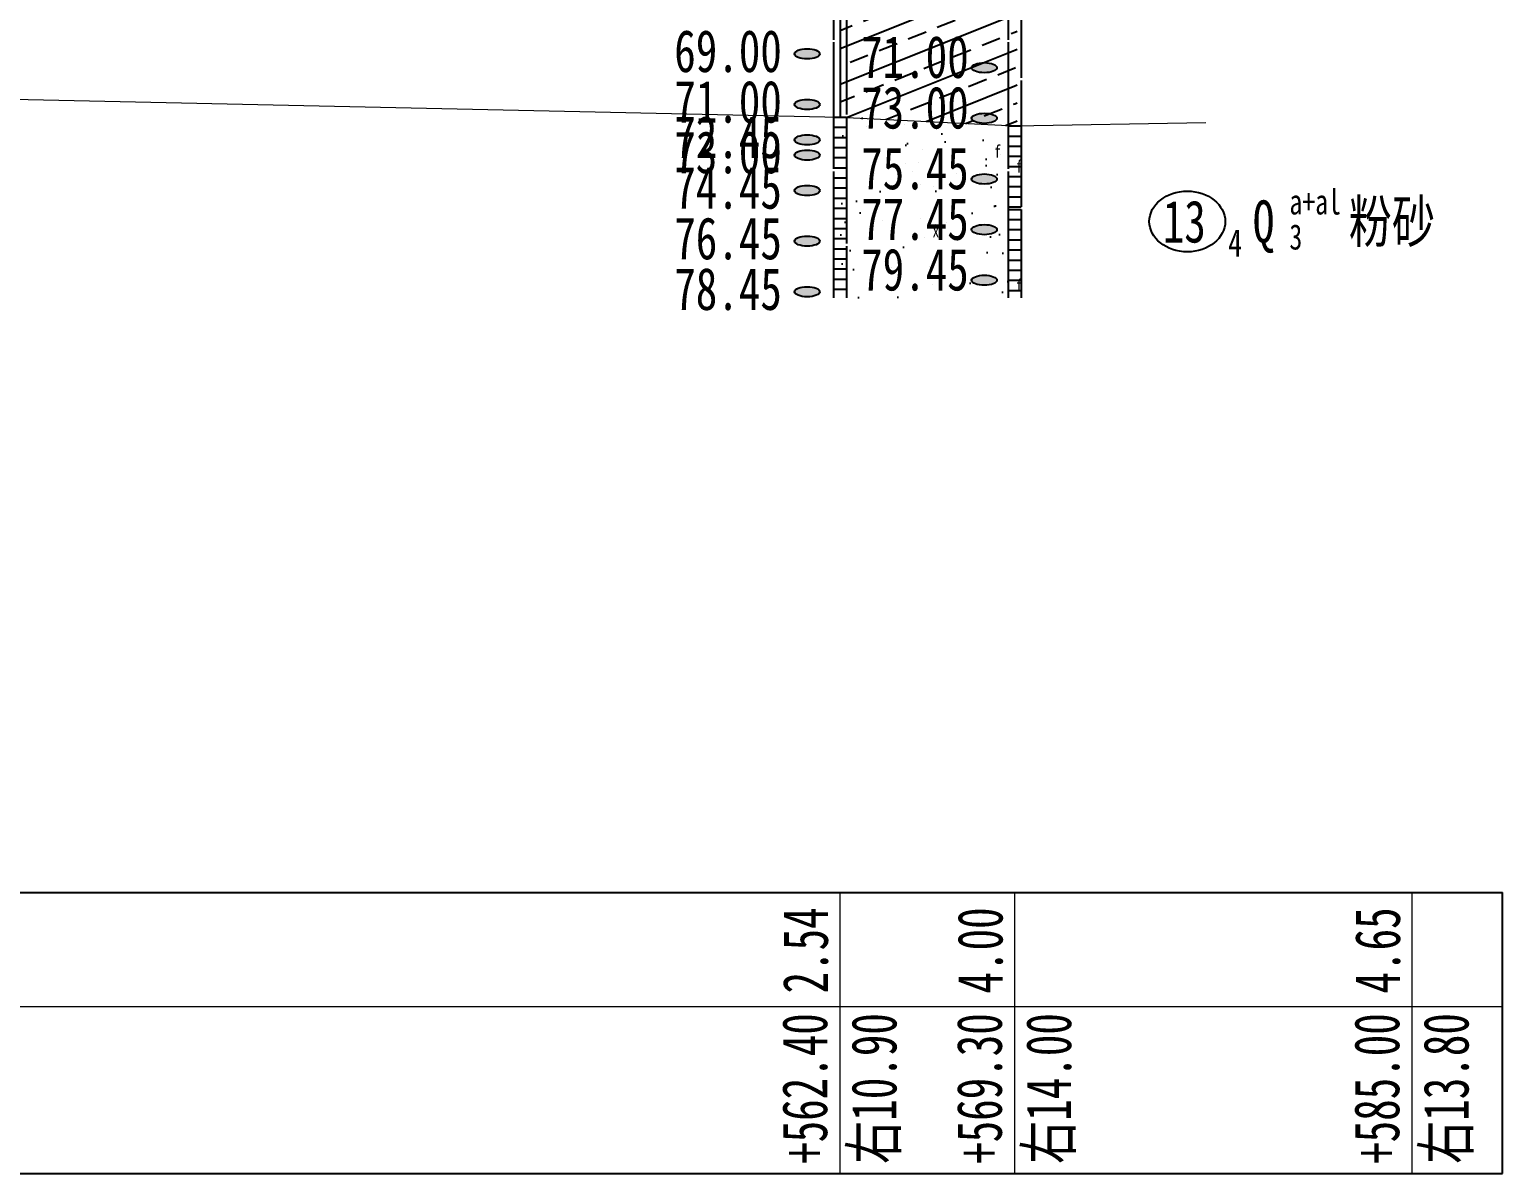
# Model space of a CAD drawing. Header units: millimetres. Extents: x 946 to 3601, y 223 to 2569.
# Drawn here: x 1760.7 to 1818.9, y 222.9 to 268.1 of the extents above; entities that cross this region are included whole.
import ezdxf

# ---------------------------------------------------------------- set-up
doc = ezdxf.new("R2010")
doc.units = ezdxf.units.MM
doc.linetypes.add('sx', pattern=[10, 5, 0, 5, 0])
for name, color, linetype in [('GiCAD_PouMian', 7, 'Continuous'), ('GICAD_QUYANG', 7, 'Continuous'), ('地质-地层符号', 3, 'Continuous'), ('地质-填充花纹', 8, 'Continuous'), ('地质-钻孔', 7, 'Continuous')]:
    doc.layers.add(name, color=color, linetype=linetype)
for name, color, linetype, lineweight in [('地质-地层线', 7, 'Continuous', 15), ('地质-标注栏', 1, 'Continuous', 25), ('标注线及字体', 7, 'Continuous', 15)]:
    doc.layers.add(name, color=color, linetype=linetype, lineweight=lineweight)
doc.styles.add('叠加符号', font='', dxfattribs={"width": 0.7, "height": 2.5})
doc.styles.add('地层编号', font='', dxfattribs={"width": 0.7, "height": 3})
doc.styles.add('岩土名称', font='', dxfattribs={"width": 0.7, "height": 3})
doc.styles.add('时代', font='', dxfattribs={"width": 0.7, "height": 3})
doc.styles.add('标注栏数据', font='', dxfattribs={"width": 0.7, "height": 2.5})
doc.styles.get('叠加符号').set_extended_font_data('仿宋_GB2312')
doc.styles.get('地层编号').set_extended_font_data('仿宋_GB2312')
doc.styles.get('岩土名称').set_extended_font_data('仿宋_GB2312')
doc.styles.get('时代').set_extended_font_data('仿宋_GB2312')
doc.styles.get('标注栏数据').set_extended_font_data('仿宋_GB2312')
pattern_1 = [(21.80141, (207.059, -62.8771), (-1.7677652, 0.7071061), []), (21.80141, (208.809, -62.8771), (-1.7677652, 0.7071061), [0.7615765, -0.4759851])]
pattern_2 = [(17.062863, (207.05897, -62.8771), (2.79036967, 1.248899855), [-5.9751498, 0, -4.4813624, 0, -4.4813624, 0]), (3.01447, (207.059, -62.8771), (7.2145321, 1.8094251), [-2.978456, 0, -7.7439854, 0, -1.7870735, 0]), (345.966575, (201.6935, -62.8771), (11.0733864, -1.5019982), [-1.573447, 0, -6.293788, 0, -7.3427527, 0]), (17.06286, (207.059, -62.877), (-2.941879, 3.021541), [-3.983433, 0, -4.979292, 0, -4.481362, 0]), (3.01447, (207.059, -62.877), (4.858372, 4.093388), [-3.574147, 0, -5.361221, 0, -1.7870735, 0]), (345.7037, (201.6935, -62.877), (5.2409553, 1.250378), [-2.088827, 0, -6.788688, 0, -10.444135, 0]), (339.87047, (201.6935, -62.877), (6.9800505, 1.196567), [-0.942291, 0, -3.769163, 0, -3.769163, 0]), (17.06286, (207.059, -62.8771), (6.5425438, 3.7545058), [-1.4937875, 0, -1.4937875, 0, -4.4813624, 0]), (3.01447, (207.059, -62.877), (2.716851, 3.980613), [-3.574147, 0, -7.743985, 0, -1.787074, 0]), (345.7037, (201.6935, -62.877), (15.682466, 1.374167), [-6.266481, 0, -2.611034, 0, -2.611034, 0]), (339.87047, (201.6935, -62.877), (230427.237503, -84451.983463), [-1.187286, 0, -9.894053, 0, -0.94229, 0])]

# ---------------------------------------------------------------- blocks, each defined once
blk = doc.blocks.new('gkqy_yuan.dwg不标1')
at = {"layer": 'GiCAD_PouMian'}
h = blk.add_hatch(color=7, dxfattribs=at)
edge = h.paths.add_edge_path()
edge.add_arc((0, 0), 1, 0, 360)
at = {"layer": 'GICAD_QUYANG', "color": 7}
blk.add_circle((0, 0), 1, dxfattribs=at)
blk = doc.blocks.new('gkqy_rao.dwg不标1')
at = {"layer": 'GICAD_QUYANG', "color": 7}
blk.add_circle((0, 0), 1, dxfattribs=at)

msp = doc.modelspace()

# ---------------------------------------------------------------- hatches: boundary and pattern name
at = {"layer": '地质-填充花纹', "linetype": 'Continuous'}
h = msp.add_hatch(dxfattribs=at)
h.set_pattern_fill('GLYNT', color=256, scale=0.25, style=0, pattern_type=2)
h.set_pattern_definition(pattern_1)
h.paths.add_polyline_path([(1799.588, 273.36), (1799.588, 264.26), (1797.166, 264.381), (1792.688, 264.607), (1792.688, 276.007)])
h = msp.add_hatch(dxfattribs=at)
h.set_pattern_fill('GLYNT', color=256, scale=0.25, style=0, pattern_type=2)
h.set_pattern_definition(pattern_1)
h.paths.add_polyline_path([(1799.688, 264.284), (1799.588, 264.26), (1799.588, 273.36), (1799.688, 273.397)])
h = msp.add_hatch(dxfattribs=at)
h.set_pattern_fill('GLXS', color=256, scale=0.25, style=0, pattern_type=2)
h.set_pattern_definition(pattern_2)
h.paths.add_polyline_path([(1799.588, 260.96), (1799.588, 257.463), (1792.688, 257.463), (1792.688, 264.607), (1797.166, 264.381)])
h = msp.add_hatch(dxfattribs=at)
h.set_pattern_fill('GLXS', color=256, scale=0.25, style=0, pattern_type=2)
h.set_pattern_definition(pattern_2)
h.paths.add_polyline_path([(1799.588, 264.26), (1799.588, 260.96), (1797.166, 264.381)])
h = msp.add_hatch(dxfattribs=at)
h.set_pattern_fill('GLXS', color=256, scale=0.25, style=0, pattern_type=2)
h.set_pattern_definition(pattern_2)
h.paths.add_polyline_path([(1799.688, 260.96), (1799.588, 260.96), (1799.588, 264.26), (1799.688, 264.284)])

# ---------------------------------------------------------------- linework, layer by layer
at = {"layer": '地质-地层符号', "color": 7, "linetype": 'Continuous'}
msp.add_ellipse((1806.403, 260.483), major_axis=(-1.5, 0), ratio=0.8, dxfattribs=at)
at = {"layer": '地质-地层线', "color": 7}
for p, q in [((1597.888, 268.809), (1792.688, 264.607)), ((1792.688, 264.607), (1799.588, 264.26)), ((1799.588, 264.26), (1807.133, 264.394))]:
    msp.add_line(p, q, dxfattribs=at)
at = {"layer": '地质-标注栏', "linetype": 'Continuous'}
for p, q in [((1565.374, 233.963), (1818.857, 233.963)), ((1818.857, 222.863), (1818.857, 233.963)), ((1565.374, 222.863), (1818.857, 222.863))]:
    msp.add_line(p, q, dxfattribs=at)
at = {"layer": '地质-钻孔', "color": 7, "linetype": 'sx'}
for p, q in [((1799.338, 257.463), (1799.338, 337.46)), ((1799.838, 337.46), (1799.838, 257.463)), ((1792.438, 257.463), (1792.438, 336.007)), ((1792.938, 336.007), (1792.938, 257.463))]:
    msp.add_line(p, q, dxfattribs=at)
at = {"layer": '地质-钻孔', "color": 7, "linetype": 'Continuous'}
for p, q in [((1792.688, 276.007), (1792.688, 264.607)), ((1792.438, 264.607), (1792.938, 264.607)), ((1792.438, 264.607), (1792.938, 264.607)), ((1792.438, 264.607), (1792.938, 264.607)), ((1792.438, 264.207), (1792.938, 264.207)), ((1799.338, 264.26), (1799.838, 264.26)), ((1799.338, 264.26), (1799.838, 264.26)), ((1799.338, 264.26), (1799.838, 264.26)), ((1792.438, 263.807), (1792.938, 263.807)), ((1799.338, 263.86), (1799.838, 263.86)), ((1792.438, 263.407), (1792.938, 263.407)), ((1799.338, 263.46), (1799.838, 263.46)), ((1799.338, 263.06), (1799.838, 263.06)), ((1792.438, 263.007), (1792.938, 263.007)), ((1792.438, 262.607), (1792.938, 262.607)), ((1799.338, 262.66), (1799.838, 262.66)), ((1792.438, 262.207), (1792.938, 262.207)), ((1799.338, 262.26), (1799.838, 262.26)), ((1792.438, 261.807), (1792.938, 261.807)), ((1792.438, 261.407), (1792.938, 261.407)), ((1799.338, 261.86), (1799.838, 261.86)), ((1799.338, 261.46), (1799.838, 261.46)), ((1792.438, 261.007), (1792.938, 261.007)), ((1799.338, 261.06), (1799.838, 261.06)), ((1799.338, 260.96), (1799.838, 260.96)), ((1799.338, 260.96), (1799.838, 260.96)), ((1799.338, 260.96), (1799.838, 260.96)), ((1792.438, 260.607), (1792.938, 260.607)), ((1792.438, 260.207), (1792.938, 260.207)), ((1799.338, 260.56), (1799.838, 260.56)), ((1799.338, 260.16), (1799.838, 260.16)), ((1792.438, 259.807), (1792.938, 259.807)), ((1799.338, 259.76), (1799.838, 259.76)), ((1792.438, 259.407), (1792.938, 259.407)), ((1792.438, 259.007), (1792.938, 259.007)), ((1799.338, 259.36), (1799.838, 259.36)), ((1799.338, 258.96), (1799.838, 258.96)), ((1792.438, 258.607), (1792.938, 258.607)), ((1799.338, 258.56), (1799.838, 258.56)), ((1792.438, 258.207), (1792.938, 258.207)), ((1792.438, 257.807), (1792.938, 257.807)), ((1799.338, 258.16), (1799.838, 258.16)), ((1799.338, 257.76), (1799.838, 257.76))]:
    msp.add_line(p, q, dxfattribs=at)
at = {"layer": '标注线及字体', "color": 7, "linetype": 'Continuous'}
for p, q in [((1792.688, 229.463), (1792.688, 233.963)), ((1799.588, 229.463), (1799.588, 233.963)), ((1815.288, 229.463), (1815.288, 233.963)), ((1565.374, 229.463), (1818.857, 229.463)), ((1792.688, 222.863), (1792.688, 229.463)), ((1799.588, 222.863), (1799.588, 229.463)), ((1815.288, 222.863), (1815.288, 229.463))]:
    msp.add_line(p, q, dxfattribs=at)

# ---------------------------------------------------------------- block references
at = {"color": 7, "linetype": 'Continuous', "xscale": 0.5, "yscale": 0.2}
for name, p in [('gkqy_yuan.dwg不标1', (1791.389, 267.107)), ('gkqy_yuan.dwg不标1', (1798.386, 266.56)), ('gkqy_yuan.dwg不标1', (1791.389, 265.107)), ('gkqy_yuan.dwg不标1', (1798.386, 264.56)), ('gkqy_rao.dwg不标1', (1791.389, 263.707)), ('gkqy_yuan.dwg不标1', (1791.389, 263.707)), ('gkqy_yuan.dwg不标1', (1791.389, 263.107)), ('gkqy_yuan.dwg不标1', (1791.389, 261.707)), ('gkqy_rao.dwg不标1', (1791.389, 261.707)), ('gkqy_rao.dwg不标1', (1798.386, 262.16)), ('gkqy_yuan.dwg不标1', (1798.386, 262.16)), ('gkqy_rao.dwg不标1', (1798.386, 260.16)), ('gkqy_yuan.dwg不标1', (1798.386, 260.16)), ('gkqy_rao.dwg不标1', (1791.389, 259.707)), ('gkqy_yuan.dwg不标1', (1791.389, 259.707)), ('gkqy_rao.dwg不标1', (1791.389, 257.707)), ('gkqy_yuan.dwg不标1', (1791.389, 257.707)), ('gkqy_rao.dwg不标1', (1798.386, 258.16)), ('gkqy_yuan.dwg不标1', (1798.386, 258.16))]:
    msp.add_blockref(name, p, dxfattribs=at)

# ---------------------------------------------------------------- texts
at = {"layer": '地质-地层符号', "color": 7, "linetype": 'Continuous', "width": 0.75}
for s, height, style, p in [('69.00', 1.6662, '岩土名称', (1786.137, 266.387)), ('71.00', 1.6662, '岩土名称', (1793.52, 266.155)), ('71.00', 1.6662, '岩土名称', (1786.137, 264.387)), ('73.00', 1.6662, '岩土名称', (1793.52, 264.155)), ('72.45', 1.6662, '岩土名称', (1786.137, 262.987)), ('72.45', 1.6662, '岩土名称', (1786.137, 262.987)), ('73.00', 1.6662, '岩土名称', (1786.137, 262.387)), ('75.45', 1.6662, '岩土名称', (1793.52, 261.755)), ('75.45', 1.6662, '岩土名称', (1793.52, 261.755)), ('74.45', 1.6662, '岩土名称', (1786.137, 260.987)), ('74.45', 1.6662, '岩土名称', (1786.137, 260.987)), ('77.45', 1.6662, '岩土名称', (1793.52, 259.755)), ('77.45', 1.6662, '岩土名称', (1793.52, 259.755)), ('13', 1.6662, '地层编号', (1805.435, 259.65)), ('Q', 1.666, '时代', (1808.993, 259.65)), ('a+al', 0.9997, '时代', (1810.437, 260.761)), ('粉砂', 1.6662, '岩土名称', (1812.784, 259.65)), ('76.45', 1.6662, '岩土名称', (1786.137, 258.987)), ('76.45', 1.6662, '岩土名称', (1786.137, 258.987)), ('4', 1.083, '地层编号', (1808.017, 259.095)), ('3', 1, '时代', (1810.437, 259.373)), ('79.45', 1.6662, '岩土名称', (1793.52, 257.755)), ('79.45', 1.6662, '岩土名称', (1793.52, 257.755)), ('78.45', 1.6662, '岩土名称', (1786.137, 256.987)), ('78.45', 1.6662, '岩土名称', (1786.137, 256.987))]:
    msp.add_text(s, height=height, dxfattribs=dict(at, style=style)).set_placement(p)
at = {"layer": '地质-填充花纹', "linetype": 'Continuous', "style": '叠加符号', "width": 0.75}
for s, p in [('f', (1798.781, 263)), ('f', (1799.638, 262.416)), ('x', (1796.344, 259.863)), ('f', (1799.638, 257.71))]:
    msp.add_text(s, height=0.5, dxfattribs=at).set_placement(p)
at = {"layer": '标注线及字体', "color": 7, "linetype": 'Continuous', "style": '标注栏数据', "oblique": 0.00001, "width": 0.7}
for s, p in [('2.54', (1792.207, 229.978)), ('4.00', (1799.107, 229.978)), ('4.65', (1814.807, 229.978)), ('+562.40', (1792.178, 223.245)), ('右10.90', (1794.915, 223.245)), ('+569.30', (1799.078, 223.245)), ('右14.00', (1801.815, 223.245)), ('+585.00', (1814.778, 223.245)), ('右13.80', (1817.515, 223.245))]:
    msp.add_text(s, height=1.7858, rotation=90.00001, dxfattribs=at).set_placement(p)

doc.saveas('drawing.dxf')
